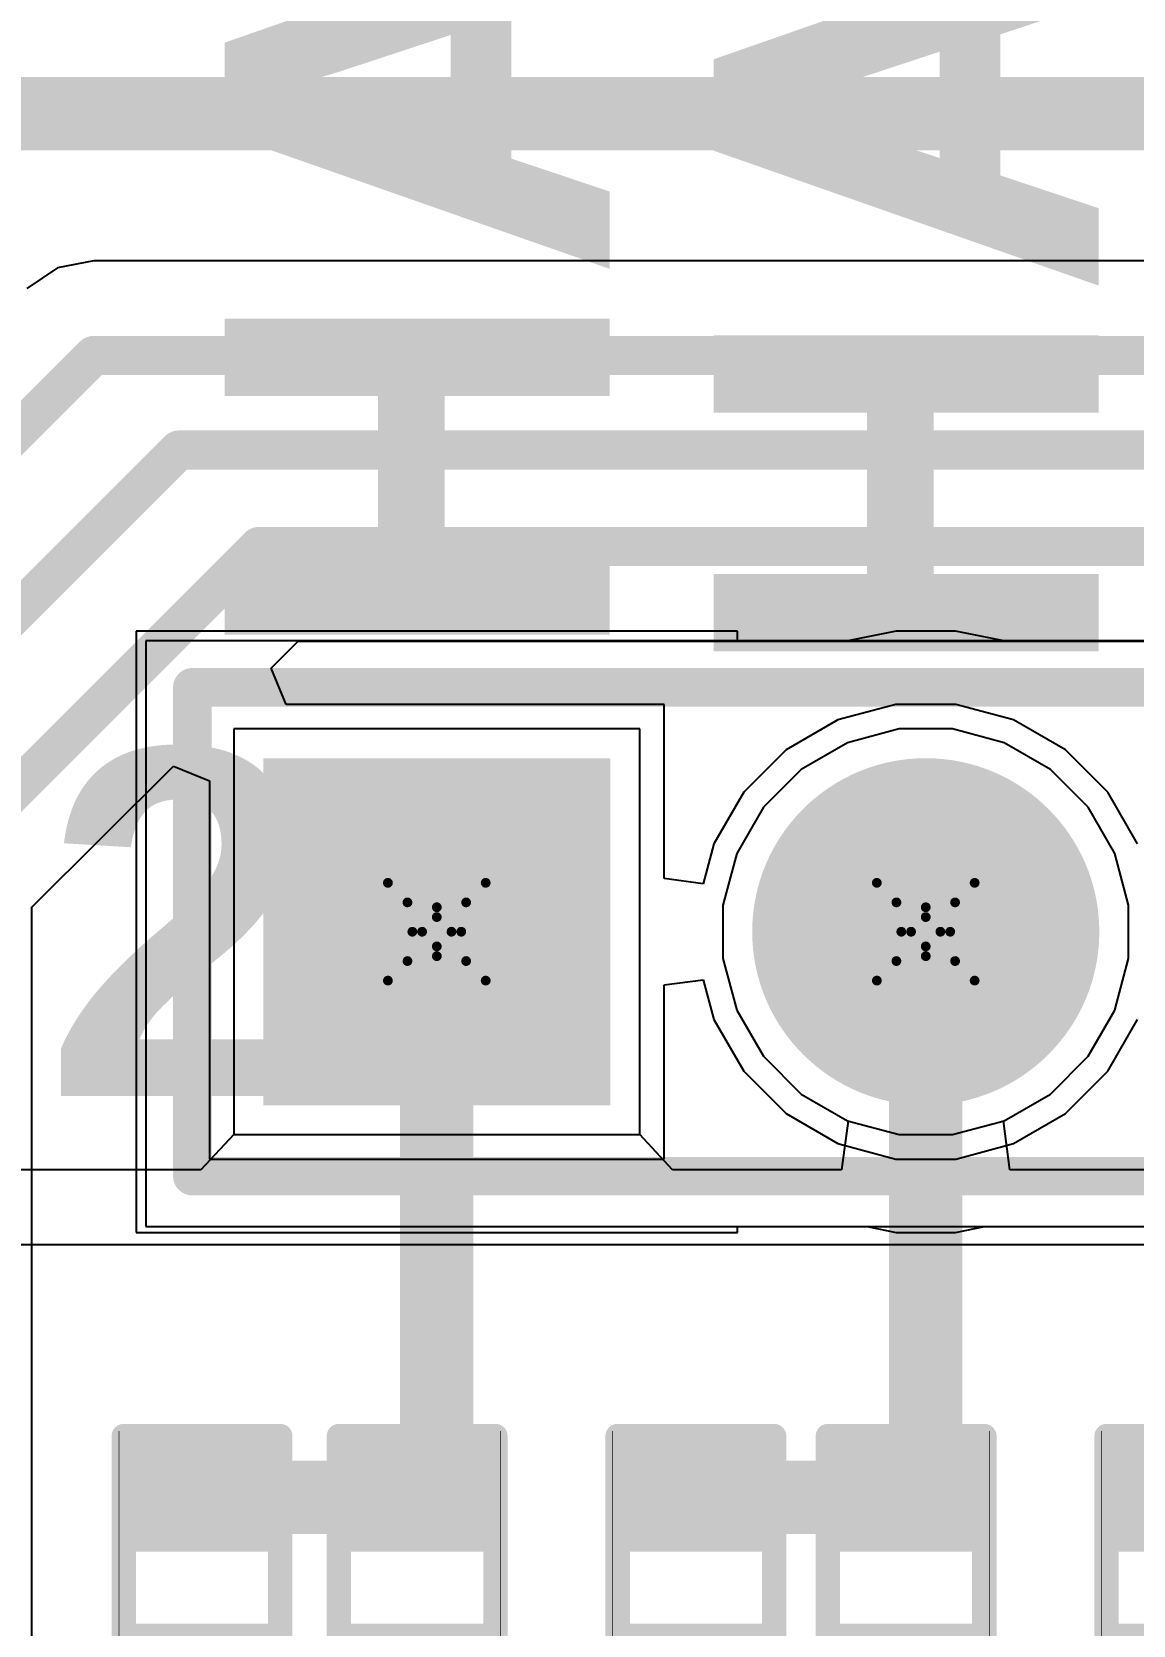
# Model space of a CAD drawing. Header units: inches. Extents: x 0 to 5379, y 0 to 5429.
# Drawn here: x 189.9 to 195.62, y 101.42 to 109.7 of the extents above; entities that cross this region are included whole.
import ezdxf

# ---------------------------------------------------------------- set-up
doc = ezdxf.new("R2010")
doc.units = ezdxf.units.IN
for name, color, linetype in [('Bottom Layer', 5, 'Continuous'), ('Bottom Solder', 6, 'Continuous'), ('Drill Drawing', 1, 'Continuous'), ('GND01', 16, 'Continuous'), ('GND02', 76, 'Continuous'), ('Multi-Layer', 9, 'Continuous'), ('Pad Holes', 156, 'Continuous'), ('PWR', 156, 'Continuous'), ('SIG 01', 90, 'Continuous'), ('Top Layer', 1, 'Continuous'), ('Top Overlay', 2, 'Continuous'), ('Top Paste', 8, 'Continuous'), ('Top Solder', 216, 'Continuous')]:
    doc.layers.add(name, color=color, linetype=linetype)
doc.styles.add('Arial_Bold', font='', dxfattribs={"height": 0.2})
doc.styles.get('Arial_Bold').set_extended_font_data('Arial', bold=True)

# ---------------------------------------------------------------- blocks, each defined once
blk = doc.blocks.new('R___0402_488')
at = {"layer": 'Top Layer'}
for points in [[(-0.6985, -0.3175), (-0.6985, 0.3175), (-0.2413, 0.3175), (-0.2413, -0.3175)], [(0.2413, -0.3175), (0.2413, 0.3175), (0.6985, 0.3175), (0.6985, -0.3175)]]:
    blk.add_hatch(color=1, dxfattribs=at).paths.add_polyline_path(points)
at = {"layer": 'Top Paste'}
for points in [[(-0.6985, -0.3175), (-0.6985, 0.3175), (-0.2413, 0.3175), (-0.2413, -0.3175)], [(0.2413, -0.3175), (0.2413, 0.3175), (0.6985, 0.3175), (0.6985, -0.3175)]]:
    blk.add_hatch(color=8, dxfattribs=at).paths.add_polyline_path(points)
at = {"layer": 'Top Solder'}
for points in [[(-0.7535, -0.3725), (-0.7535, 0.3725), (-0.1863, 0.3725), (-0.1863, -0.3725)], [(0.1863, -0.3725), (0.1863, 0.3725), (0.7535, 0.3725), (0.7535, -0.3725)]]:
    blk.add_hatch(color=216, dxfattribs=at).paths.add_polyline_path(points)
at = {"layer": 'Top Overlay'}
for points in [[(-0.7874, 0.4064, 0.127, 0.127, 0), (0.7874, 0.4064, 0.127, 0.127, 0)], [(-0.7874, 0.4064, 0.127, 0.127, 0), (-0.7874, -0.4064, 0.127, 0.127, 0)], [(0.7874, 0.4064, 0.127, 0.127, 0), (0.7874, -0.4064, 0.127, 0.127, 0)], [(-0.7874, -0.4064, 0.127, 0.127, 0), (0.7874, -0.4064, 0.127, 0.127, 0)], [(-0.8128, -0.4318, 0.00323, 0.00323, 0), (0.8128, -0.4318, 0.00323, 0.00323, 0)]]:
    blk.add_lwpolyline(points, format="xyseb", dxfattribs=at)
for points in [[(-0.8191, 0.4064, 0.0635, 0.0635, 1), (-0.7556, 0.4064, 0.0635, 0.0635, 1)], [(-0.8191, 0.4064, 0.0635, 0.0635, 1), (-0.7556, 0.4064, 0.0635, 0.0635, 1)], [(0.7556, 0.4064, 0.0635, 0.0635, 1), (0.8191, 0.4064, 0.0635, 0.0635, 1)], [(0.7556, 0.4064, 0.0635, 0.0635, 1), (0.8191, 0.4064, 0.0635, 0.0635, 1)], [(-0.8191, -0.4064, 0.0635, 0.0635, 1), (-0.7556, -0.4064, 0.0635, 0.0635, 1)], [(-0.8191, -0.4064, 0.0635, 0.0635, 1), (-0.7556, -0.4064, 0.0635, 0.0635, 1)], [(0.7556, -0.4064, 0.0635, 0.0635, 1), (0.8191, -0.4064, 0.0635, 0.0635, 1)], [(0.7556, -0.4064, 0.0635, 0.0635, 1), (0.8191, -0.4064, 0.0635, 0.0635, 1)], [(-0.8136, -0.4318, 0.00161, 0.00161, 1), (-0.812, -0.4318, 0.00161, 0.00161, 1)], [(0.812, -0.4318, 0.00161, 0.00161, 1), (0.8136, -0.4318, 0.00161, 0.00161, 1)]]:
    blk.add_lwpolyline(points, format="xyseb", close=True, dxfattribs=at)
blk = doc.blocks.new('R___0402_490')
at = {"layer": 'Top Layer'}
for points in [[(-0.6985, -0.3175), (-0.6985, 0.3175), (-0.2413, 0.3175), (-0.2413, -0.3175)], [(0.2413, -0.3175), (0.2413, 0.3175), (0.6985, 0.3175), (0.6985, -0.3175)]]:
    blk.add_hatch(color=1, dxfattribs=at).paths.add_polyline_path(points)
at = {"layer": 'Top Paste'}
for points in [[(-0.6985, -0.3175), (-0.6985, 0.3175), (-0.2413, 0.3175), (-0.2413, -0.3175)], [(0.2413, -0.3175), (0.2413, 0.3175), (0.6985, 0.3175), (0.6985, -0.3175)]]:
    blk.add_hatch(color=8, dxfattribs=at).paths.add_polyline_path(points)
at = {"layer": 'Top Solder'}
for points in [[(-0.7535, -0.3725), (-0.7535, 0.3725), (-0.1863, 0.3725), (-0.1863, -0.3725)], [(0.1863, -0.3725), (0.1863, 0.3725), (0.7535, 0.3725), (0.7535, -0.3725)]]:
    blk.add_hatch(color=216, dxfattribs=at).paths.add_polyline_path(points)
at = {"layer": 'Top Overlay'}
for points in [[(-0.7874, 0.4064, 0.127, 0.127, 0), (0.7874, 0.4064, 0.127, 0.127, 0)], [(-0.7874, 0.4064, 0.127, 0.127, 0), (-0.7874, -0.4064, 0.127, 0.127, 0)], [(0.7874, 0.4064, 0.127, 0.127, 0), (0.7874, -0.4064, 0.127, 0.127, 0)], [(-0.7874, -0.4064, 0.127, 0.127, 0), (0.7874, -0.4064, 0.127, 0.127, 0)], [(-0.8128, -0.4318, 0.00323, 0.00323, 0), (0.8128, -0.4318, 0.00323, 0.00323, 0)]]:
    blk.add_lwpolyline(points, format="xyseb", dxfattribs=at)
for points in [[(-0.8191, 0.4064, 0.0635, 0.0635, 1), (-0.7556, 0.4064, 0.0635, 0.0635, 1)], [(-0.8191, 0.4064, 0.0635, 0.0635, 1), (-0.7556, 0.4064, 0.0635, 0.0635, 1)], [(0.7556, 0.4064, 0.0635, 0.0635, 1), (0.8191, 0.4064, 0.0635, 0.0635, 1)], [(0.7556, 0.4064, 0.0635, 0.0635, 1), (0.8191, 0.4064, 0.0635, 0.0635, 1)], [(-0.8191, -0.4064, 0.0635, 0.0635, 1), (-0.7556, -0.4064, 0.0635, 0.0635, 1)], [(-0.8191, -0.4064, 0.0635, 0.0635, 1), (-0.7556, -0.4064, 0.0635, 0.0635, 1)], [(0.7556, -0.4064, 0.0635, 0.0635, 1), (0.8191, -0.4064, 0.0635, 0.0635, 1)], [(0.7556, -0.4064, 0.0635, 0.0635, 1), (0.8191, -0.4064, 0.0635, 0.0635, 1)], [(-0.8136, -0.4318, 0.00161, 0.00161, 1), (-0.812, -0.4318, 0.00161, 0.00161, 1)], [(0.812, -0.4318, 0.00161, 0.00161, 1), (0.8136, -0.4318, 0.00161, 0.00161, 1)]]:
    blk.add_lwpolyline(points, format="xyseb", close=True, dxfattribs=at)
blk = doc.blocks.new('R___0402_492')
at = {"layer": 'Top Layer'}
for points in [[(-0.6985, -0.3175), (-0.6985, 0.3175), (-0.2413, 0.3175), (-0.2413, -0.3175)], [(0.2413, -0.3175), (0.2413, 0.3175), (0.6985, 0.3175), (0.6985, -0.3175)]]:
    blk.add_hatch(color=1, dxfattribs=at).paths.add_polyline_path(points)
at = {"layer": 'Top Paste'}
for points in [[(-0.6985, -0.3175), (-0.6985, 0.3175), (-0.2413, 0.3175), (-0.2413, -0.3175)], [(0.2413, -0.3175), (0.2413, 0.3175), (0.6985, 0.3175), (0.6985, -0.3175)]]:
    blk.add_hatch(color=8, dxfattribs=at).paths.add_polyline_path(points)
at = {"layer": 'Top Solder'}
for points in [[(-0.7535, -0.3725), (-0.7535, 0.3725), (-0.1863, 0.3725), (-0.1863, -0.3725)], [(0.1863, -0.3725), (0.1863, 0.3725), (0.7535, 0.3725), (0.7535, -0.3725)]]:
    blk.add_hatch(color=216, dxfattribs=at).paths.add_polyline_path(points)
at = {"layer": 'Top Overlay'}
for points in [[(0.7874, 0.4064, 0.127, 0.127, 0), (-0.7874, 0.4064, 0.127, 0.127, 0)], [(-0.7874, -0.4064, 0.127, 0.127, 0), (-0.7874, 0.4064, 0.127, 0.127, 0)], [(0.7874, -0.4064, 0.127, 0.127, 0), (0.7874, 0.4064, 0.127, 0.127, 0)], [(0.7874, -0.4064, 0.127, 0.127, 0), (-0.7874, -0.4064, 0.127, 0.127, 0)], [(0.8128, -0.4318, 0.00323, 0.00323, 0), (-0.8128, -0.4318, 0.00323, 0.00323, 0)]]:
    blk.add_lwpolyline(points, format="xyseb", dxfattribs=at)
for points in [[(-0.8191, 0.4064, 0.0635, 0.0635, 1), (-0.7556, 0.4064, 0.0635, 0.0635, 1)], [(-0.8191, 0.4064, 0.0635, 0.0635, 1), (-0.7556, 0.4064, 0.0635, 0.0635, 1)], [(0.7556, 0.4064, 0.0635, 0.0635, 1), (0.8191, 0.4064, 0.0635, 0.0635, 1)], [(0.7556, 0.4064, 0.0635, 0.0635, 1), (0.8191, 0.4064, 0.0635, 0.0635, 1)], [(-0.8191, -0.4064, 0.0635, 0.0635, 1), (-0.7556, -0.4064, 0.0635, 0.0635, 1)], [(-0.8191, -0.4064, 0.0635, 0.0635, 1), (-0.7556, -0.4064, 0.0635, 0.0635, 1)], [(0.7556, -0.4064, 0.0635, 0.0635, 1), (0.8191, -0.4064, 0.0635, 0.0635, 1)], [(0.7556, -0.4064, 0.0635, 0.0635, 1), (0.8191, -0.4064, 0.0635, 0.0635, 1)], [(-0.8136, -0.4318, 0.00161, 0.00161, 1), (-0.812, -0.4318, 0.00161, 0.00161, 1)], [(0.812, -0.4318, 0.00161, 0.00161, 1), (0.8136, -0.4318, 0.00161, 0.00161, 1)]]:
    blk.add_lwpolyline(points, format="xyseb", close=True, dxfattribs=at)
blk = doc.blocks.new('R___0402_493')
at = {"layer": 'Top Layer'}
for points in [[(-0.6985, -0.3175), (-0.6985, 0.3175), (-0.2413, 0.3175), (-0.2413, -0.3175)], [(0.2413, -0.3175), (0.2413, 0.3175), (0.6985, 0.3175), (0.6985, -0.3175)]]:
    blk.add_hatch(color=1, dxfattribs=at).paths.add_polyline_path(points)
at = {"layer": 'Top Paste'}
for points in [[(-0.6985, -0.3175), (-0.6985, 0.3175), (-0.2413, 0.3175), (-0.2413, -0.3175)], [(0.2413, -0.3175), (0.2413, 0.3175), (0.6985, 0.3175), (0.6985, -0.3175)]]:
    blk.add_hatch(color=8, dxfattribs=at).paths.add_polyline_path(points)
at = {"layer": 'Top Solder'}
for points in [[(-0.7535, -0.3725), (-0.7535, 0.3725), (-0.1863, 0.3725), (-0.1863, -0.3725)], [(0.1863, -0.3725), (0.1863, 0.3725), (0.7535, 0.3725), (0.7535, -0.3725)]]:
    blk.add_hatch(color=216, dxfattribs=at).paths.add_polyline_path(points)
at = {"layer": 'Top Overlay'}
for points in [[(0.7874, 0.4064, 0.127, 0.127, 0), (-0.7874, 0.4064, 0.127, 0.127, 0)], [(-0.7874, -0.4064, 0.127, 0.127, 0), (-0.7874, 0.4064, 0.127, 0.127, 0)], [(0.7874, -0.4064, 0.127, 0.127, 0), (0.7874, 0.4064, 0.127, 0.127, 0)], [(0.7874, -0.4064, 0.127, 0.127, 0), (-0.7874, -0.4064, 0.127, 0.127, 0)], [(0.8128, -0.4318, 0.00323, 0.00323, 0), (-0.8128, -0.4318, 0.00323, 0.00323, 0)]]:
    blk.add_lwpolyline(points, format="xyseb", dxfattribs=at)
for points in [[(-0.8191, 0.4064, 0.0635, 0.0635, 1), (-0.7556, 0.4064, 0.0635, 0.0635, 1)], [(-0.8191, 0.4064, 0.0635, 0.0635, 1), (-0.7556, 0.4064, 0.0635, 0.0635, 1)], [(0.7556, 0.4064, 0.0635, 0.0635, 1), (0.8191, 0.4064, 0.0635, 0.0635, 1)], [(0.7556, 0.4064, 0.0635, 0.0635, 1), (0.8191, 0.4064, 0.0635, 0.0635, 1)], [(-0.8191, -0.4064, 0.0635, 0.0635, 1), (-0.7556, -0.4064, 0.0635, 0.0635, 1)], [(-0.8191, -0.4064, 0.0635, 0.0635, 1), (-0.7556, -0.4064, 0.0635, 0.0635, 1)], [(0.7556, -0.4064, 0.0635, 0.0635, 1), (0.8191, -0.4064, 0.0635, 0.0635, 1)], [(0.7556, -0.4064, 0.0635, 0.0635, 1), (0.8191, -0.4064, 0.0635, 0.0635, 1)], [(-0.8136, -0.4318, 0.00161, 0.00161, 1), (-0.812, -0.4318, 0.00161, 0.00161, 1)], [(0.812, -0.4318, 0.00161, 0.00161, 1), (0.8136, -0.4318, 0.00161, 0.00161, 1)]]:
    blk.add_lwpolyline(points, format="xyseb", close=True, dxfattribs=at)
blk = doc.blocks.new('R___0402_494')
at = {"layer": 'Top Layer'}
for points in [[(-0.6985, -0.3175), (-0.6985, 0.3175), (-0.2413, 0.3175), (-0.2413, -0.3175)], [(0.2413, -0.3175), (0.2413, 0.3175), (0.6985, 0.3175), (0.6985, -0.3175)]]:
    blk.add_hatch(color=1, dxfattribs=at).paths.add_polyline_path(points)
at = {"layer": 'Top Paste'}
for points in [[(-0.6985, -0.3175), (-0.6985, 0.3175), (-0.2413, 0.3175), (-0.2413, -0.3175)], [(0.2413, -0.3175), (0.2413, 0.3175), (0.6985, 0.3175), (0.6985, -0.3175)]]:
    blk.add_hatch(color=8, dxfattribs=at).paths.add_polyline_path(points)
at = {"layer": 'Top Solder'}
for points in [[(-0.7535, -0.3725), (-0.7535, 0.3725), (-0.1863, 0.3725), (-0.1863, -0.3725)], [(0.1863, -0.3725), (0.1863, 0.3725), (0.7535, 0.3725), (0.7535, -0.3725)]]:
    blk.add_hatch(color=216, dxfattribs=at).paths.add_polyline_path(points)
at = {"layer": 'Top Overlay'}
for points in [[(0.7874, 0.4064, 0.127, 0.127, 0), (-0.7874, 0.4064, 0.127, 0.127, 0)], [(-0.7874, -0.4064, 0.127, 0.127, 0), (-0.7874, 0.4064, 0.127, 0.127, 0)], [(0.7874, -0.4064, 0.127, 0.127, 0), (0.7874, 0.4064, 0.127, 0.127, 0)], [(0.7874, -0.4064, 0.127, 0.127, 0), (-0.7874, -0.4064, 0.127, 0.127, 0)], [(0.8128, -0.4318, 0.00323, 0.00323, 0), (-0.8128, -0.4318, 0.00323, 0.00323, 0)]]:
    blk.add_lwpolyline(points, format="xyseb", dxfattribs=at)
for points in [[(-0.8191, 0.4064, 0.0635, 0.0635, 1), (-0.7556, 0.4064, 0.0635, 0.0635, 1)], [(-0.8191, 0.4064, 0.0635, 0.0635, 1), (-0.7556, 0.4064, 0.0635, 0.0635, 1)], [(0.7556, 0.4064, 0.0635, 0.0635, 1), (0.8191, 0.4064, 0.0635, 0.0635, 1)], [(0.7556, 0.4064, 0.0635, 0.0635, 1), (0.8191, 0.4064, 0.0635, 0.0635, 1)], [(-0.8191, -0.4064, 0.0635, 0.0635, 1), (-0.7556, -0.4064, 0.0635, 0.0635, 1)], [(-0.8191, -0.4064, 0.0635, 0.0635, 1), (-0.7556, -0.4064, 0.0635, 0.0635, 1)], [(0.7556, -0.4064, 0.0635, 0.0635, 1), (0.8191, -0.4064, 0.0635, 0.0635, 1)], [(0.7556, -0.4064, 0.0635, 0.0635, 1), (0.8191, -0.4064, 0.0635, 0.0635, 1)], [(-0.8136, -0.4318, 0.00161, 0.00161, 1), (-0.812, -0.4318, 0.00161, 0.00161, 1)], [(0.812, -0.4318, 0.00161, 0.00161, 1), (0.8136, -0.4318, 0.00161, 0.00161, 1)]]:
    blk.add_lwpolyline(points, format="xyseb", close=True, dxfattribs=at)
blk = doc.blocks.new('HDR1X5__814')
at = {"layer": 'Bottom Layer'}
blk.add_hatch(color=5, dxfattribs=at).paths.add_polyline_path([(-0.8, 0.8), (0.8, 0.8), (0.8, -0.8), (-0.8, -0.8)])
h = blk.add_hatch(color=5, dxfattribs=at)
edge = h.paths.add_edge_path()
edge.add_arc((2.54, 0), 0.8, 0, 360)
at = {"layer": 'Bottom Solder'}
blk.add_hatch(color=6, dxfattribs=at).paths.add_polyline_path([(-0.9016, 0.9016), (0.9016, 0.9016), (0.9016, -0.9016), (-0.9016, -0.9016)])
h = blk.add_hatch(color=6, dxfattribs=at)
edge = h.paths.add_edge_path()
edge.add_arc((2.54, 0), 0.9016, 0, 360)
at = {"layer": 'GND01'}
blk.add_hatch(color=16, dxfattribs=at).paths.add_polyline_path([(-0.8, 0.8), (0.8, 0.8), (0.8, -0.8), (-0.8, -0.8)])
h = blk.add_hatch(color=16, dxfattribs=at)
edge = h.paths.add_edge_path()
edge.add_arc((2.54, 0), 0.8, 0, 360)
at = {"layer": 'GND02'}
blk.add_hatch(color=76, dxfattribs=at).paths.add_polyline_path([(-0.8, 0.8), (0.8, 0.8), (0.8, -0.8), (-0.8, -0.8)])
h = blk.add_hatch(color=76, dxfattribs=at)
edge = h.paths.add_edge_path()
edge.add_arc((2.54, 0), 0.8, 0, 360)
at = {"layer": 'Multi-Layer'}
blk.add_hatch(color=9, dxfattribs=at).paths.add_polyline_path([(-0.8, 0.8), (0.8, 0.8), (0.8, -0.8), (-0.8, -0.8)])
h = blk.add_hatch(color=9, dxfattribs=at)
edge = h.paths.add_edge_path()
edge.add_arc((2.54, 0), 0.8, 0, 360)
at = {"layer": 'Pad Holes'}
h = blk.add_hatch(color=7, dxfattribs=at)
edge = h.paths.add_edge_path()
edge.add_arc((0, 0), 0.475, 0, 360)
h = blk.add_hatch(color=7, dxfattribs=at)
edge = h.paths.add_edge_path()
edge.add_arc((2.54, 0), 0.475, 0, 360)
at = {"layer": 'PWR'}
blk.add_hatch(color=156, dxfattribs=at).paths.add_polyline_path([(-0.8, 0.8), (0.8, 0.8), (0.8, -0.8), (-0.8, -0.8)])
h = blk.add_hatch(color=156, dxfattribs=at)
edge = h.paths.add_edge_path()
edge.add_arc((2.54, 0), 0.8, 0, 360)
at = {"layer": 'SIG 01'}
blk.add_hatch(color=90, dxfattribs=at).paths.add_polyline_path([(-0.8, 0.8), (0.8, 0.8), (0.8, -0.8), (-0.8, -0.8)])
h = blk.add_hatch(color=90, dxfattribs=at)
edge = h.paths.add_edge_path()
edge.add_arc((2.54, 0), 0.8, 0, 360)
at = {"layer": 'Top Layer'}
blk.add_hatch(color=1, dxfattribs=at).paths.add_polyline_path([(-0.8, 0.8), (0.8, 0.8), (0.8, -0.8), (-0.8, -0.8)])
h = blk.add_hatch(color=1, dxfattribs=at)
edge = h.paths.add_edge_path()
edge.add_arc((2.54, 0), 0.8, 0, 360)
at = {"layer": 'Top Solder'}
blk.add_hatch(color=216, dxfattribs=at).paths.add_polyline_path([(-0.9016, 0.9016), (0.9016, 0.9016), (0.9016, -0.9016), (-0.9016, -0.9016)])
h = blk.add_hatch(color=216, dxfattribs=at)
edge = h.paths.add_edge_path()
edge.add_arc((2.54, 0), 0.9016, 0, 360)
at = {"layer": 'Top Overlay'}
for points in [[(-1.27, -1.27, 0.2, 0.2, 0), (-1.27, 1.27, 0.2, 0.2, 0)], [(-1.27, 1.27, 0.2, 0.2, 0), (11.43, 1.27, 0.2, 0.2, 0)], [(-1.27, -1.27, 0.2, 0.2, 0), (11.43, -1.27, 0.2, 0.2, 0)]]:
    blk.add_lwpolyline(points, format="xyseb", dxfattribs=at)
for points in [[(-1.32, 1.27, 0.1, 0.1, 1), (-1.22, 1.27, 0.1, 0.1, 1)], [(-1.32, 1.27, 0.1, 0.1, 1), (-1.22, 1.27, 0.1, 0.1, 1)], [(-1.32, -1.27, 0.1, 0.1, 1), (-1.22, -1.27, 0.1, 0.1, 1)], [(-1.32, -1.27, 0.1, 0.1, 1), (-1.22, -1.27, 0.1, 0.1, 1)]]:
    blk.add_lwpolyline(points, format="xyseb", close=True, dxfattribs=at)

msp = doc.modelspace()

# ---------------------------------------------------------------- linework, layer by layer
at = {"layer": 'Bottom Layer'}
for p, q in [((193.5695, 106.5877), (190.4455, 106.5877)), ((190.4455, 106.5877), (190.4455, 103.4637)), ((193.5695, 106.5377), (193.5695, 106.5877)), ((194.3936, 106.5877), (194.1423, 106.5377)), ((194.7013, 106.5877), (194.3936, 106.5877)), ((194.9527, 106.5377), (194.7013, 106.5877)), ((203.7336, 106.5377), (190.4955, 106.5377)), ((190.4955, 106.5377), (190.4955, 103.4937)), ((194.1423, 106.5377), (193.5695, 106.5377)), ((196.6823, 106.5377), (194.9527, 106.5377)), ((190.4955, 103.4937), (203.7336, 103.4937)), ((193.5695, 103.4637), (193.5695, 103.4937)), ((193.5695, 103.4937), (194.2424, 103.4937)), ((194.2424, 103.4937), (194.3936, 103.4637)), ((194.7013, 103.4637), (194.8525, 103.4937)), ((194.8525, 103.4937), (196.7824, 103.4937)), ((190.4455, 103.4637), (193.5695, 103.4637)), ((194.3936, 103.4637), (194.7013, 103.4637))]:
    msp.add_line(p, q, dxfattribs=at)
at = {"layer": 'Drill Drawing'}
for points in [[(191.7535, 105.2797, 0.0508, 0.0508, 0), (192.0075, 105.1527, 0.0508, 0.0508, 0)], [(191.7535, 105.2797, 0.0508, 0.0508, 0), (191.8805, 105.0257, 0.0508, 0.0508, 0)], [(192.0075, 105.1527, 0.0508, 0.0508, 0), (192.2615, 105.2797, 0.0508, 0.0508, 0)], [(192.1345, 105.0257, 0.0508, 0.0508, 0), (192.2615, 105.2797, 0.0508, 0.0508, 0)], [(194.2935, 105.2797, 0.0508, 0.0508, 0), (194.5475, 105.1527, 0.0508, 0.0508, 0)], [(194.2935, 105.2797, 0.0508, 0.0508, 0), (194.4205, 105.0257, 0.0508, 0.0508, 0)], [(194.5475, 105.1527, 0.0508, 0.0508, 0), (194.8015, 105.2797, 0.0508, 0.0508, 0)], [(194.6745, 105.0257, 0.0508, 0.0508, 0), (194.8015, 105.2797, 0.0508, 0.0508, 0)], [(191.8551, 105.1781, 0.0508, 0.0508, 0), (192.0075, 105.1019, 0.0508, 0.0508, 0)], [(191.8551, 105.1781, 0.0508, 0.0508, 0), (191.9313, 105.0257, 0.0508, 0.0508, 0)], [(192.0075, 105.1019, 0.0508, 0.0508, 0), (192.1599, 105.1781, 0.0508, 0.0508, 0)], [(192.0837, 105.0257, 0.0508, 0.0508, 0), (192.1599, 105.1781, 0.0508, 0.0508, 0)], [(194.3951, 105.1781, 0.0508, 0.0508, 0), (194.5475, 105.1019, 0.0508, 0.0508, 0)], [(194.3951, 105.1781, 0.0508, 0.0508, 0), (194.4713, 105.0257, 0.0508, 0.0508, 0)], [(194.5475, 105.1019, 0.0508, 0.0508, 0), (194.6999, 105.1781, 0.0508, 0.0508, 0)], [(194.6237, 105.0257, 0.0508, 0.0508, 0), (194.6999, 105.1781, 0.0508, 0.0508, 0)], [(191.7535, 104.7717, 0.0508, 0.0508, 0), (191.8805, 105.0257, 0.0508, 0.0508, 0)], [(191.8551, 104.8733, 0.0508, 0.0508, 0), (191.9313, 105.0257, 0.0508, 0.0508, 0)], [(191.8551, 104.8733, 0.0508, 0.0508, 0), (192.0075, 104.9495, 0.0508, 0.0508, 0)], [(192.0075, 104.9495, 0.0508, 0.0508, 0), (192.1599, 104.8733, 0.0508, 0.0508, 0)], [(192.0837, 105.0257, 0.0508, 0.0508, 0), (192.1599, 104.8733, 0.0508, 0.0508, 0)], [(192.1345, 105.0257, 0.0508, 0.0508, 0), (192.2615, 104.7717, 0.0508, 0.0508, 0)], [(194.2935, 104.7717, 0.0508, 0.0508, 0), (194.4205, 105.0257, 0.0508, 0.0508, 0)], [(194.3951, 104.8733, 0.0508, 0.0508, 0), (194.4713, 105.0257, 0.0508, 0.0508, 0)], [(194.3951, 104.8733, 0.0508, 0.0508, 0), (194.5475, 104.9495, 0.0508, 0.0508, 0)], [(194.5475, 104.9495, 0.0508, 0.0508, 0), (194.6999, 104.8733, 0.0508, 0.0508, 0)], [(194.6237, 105.0257, 0.0508, 0.0508, 0), (194.6999, 104.8733, 0.0508, 0.0508, 0)], [(194.6745, 105.0257, 0.0508, 0.0508, 0), (194.8015, 104.7717, 0.0508, 0.0508, 0)], [(191.7535, 104.7717, 0.0508, 0.0508, 0), (192.0075, 104.8987, 0.0508, 0.0508, 0)], [(192.0075, 104.8987, 0.0508, 0.0508, 0), (192.2615, 104.7717, 0.0508, 0.0508, 0)], [(194.2935, 104.7717, 0.0508, 0.0508, 0), (194.5475, 104.8987, 0.0508, 0.0508, 0)], [(194.5475, 104.8987, 0.0508, 0.0508, 0), (194.8015, 104.7717, 0.0508, 0.0508, 0)]]:
    msp.add_lwpolyline(points, format="xyseb", dxfattribs=at)
for points in [[(191.7408, 105.2797, 0.0254, 0.0254, 1), (191.7662, 105.2797, 0.0254, 0.0254, 1)], [(191.7408, 105.2797, 0.0254, 0.0254, 1), (191.7662, 105.2797, 0.0254, 0.0254, 1)], [(192.2488, 105.2797, 0.0254, 0.0254, 1), (192.2742, 105.2797, 0.0254, 0.0254, 1)], [(192.2488, 105.2797, 0.0254, 0.0254, 1), (192.2742, 105.2797, 0.0254, 0.0254, 1)], [(194.2808, 105.2797, 0.0254, 0.0254, 1), (194.3062, 105.2797, 0.0254, 0.0254, 1)], [(194.2808, 105.2797, 0.0254, 0.0254, 1), (194.3062, 105.2797, 0.0254, 0.0254, 1)], [(194.7888, 105.2797, 0.0254, 0.0254, 1), (194.8142, 105.2797, 0.0254, 0.0254, 1)], [(194.7888, 105.2797, 0.0254, 0.0254, 1), (194.8142, 105.2797, 0.0254, 0.0254, 1)], [(191.8424, 105.1781, 0.0254, 0.0254, 1), (191.8678, 105.1781, 0.0254, 0.0254, 1)], [(191.8424, 105.1781, 0.0254, 0.0254, 1), (191.8678, 105.1781, 0.0254, 0.0254, 1)], [(191.9948, 105.1527, 0.0254, 0.0254, 1), (192.0202, 105.1527, 0.0254, 0.0254, 1)], [(191.9948, 105.1527, 0.0254, 0.0254, 1), (192.0202, 105.1527, 0.0254, 0.0254, 1)], [(192.1472, 105.1781, 0.0254, 0.0254, 1), (192.1726, 105.1781, 0.0254, 0.0254, 1)], [(192.1472, 105.1781, 0.0254, 0.0254, 1), (192.1726, 105.1781, 0.0254, 0.0254, 1)], [(194.3824, 105.1781, 0.0254, 0.0254, 1), (194.4078, 105.1781, 0.0254, 0.0254, 1)], [(194.3824, 105.1781, 0.0254, 0.0254, 1), (194.4078, 105.1781, 0.0254, 0.0254, 1)], [(194.5348, 105.1527, 0.0254, 0.0254, 1), (194.5602, 105.1527, 0.0254, 0.0254, 1)], [(194.5348, 105.1527, 0.0254, 0.0254, 1), (194.5602, 105.1527, 0.0254, 0.0254, 1)], [(194.6872, 105.1781, 0.0254, 0.0254, 1), (194.7126, 105.1781, 0.0254, 0.0254, 1)], [(194.6872, 105.1781, 0.0254, 0.0254, 1), (194.7126, 105.1781, 0.0254, 0.0254, 1)], [(191.9948, 105.1019, 0.0254, 0.0254, 1), (192.0202, 105.1019, 0.0254, 0.0254, 1)], [(191.9948, 105.1019, 0.0254, 0.0254, 1), (192.0202, 105.1019, 0.0254, 0.0254, 1)], [(194.5348, 105.1019, 0.0254, 0.0254, 1), (194.5602, 105.1019, 0.0254, 0.0254, 1)], [(194.5348, 105.1019, 0.0254, 0.0254, 1), (194.5602, 105.1019, 0.0254, 0.0254, 1)], [(191.8678, 105.0257, 0.0254, 0.0254, 1), (191.8932, 105.0257, 0.0254, 0.0254, 1)], [(191.8678, 105.0257, 0.0254, 0.0254, 1), (191.8932, 105.0257, 0.0254, 0.0254, 1)], [(191.9186, 105.0257, 0.0254, 0.0254, 1), (191.944, 105.0257, 0.0254, 0.0254, 1)], [(191.9186, 105.0257, 0.0254, 0.0254, 1), (191.944, 105.0257, 0.0254, 0.0254, 1)], [(191.9948, 104.9495, 0.0254, 0.0254, 1), (192.0202, 104.9495, 0.0254, 0.0254, 1)], [(191.9948, 104.9495, 0.0254, 0.0254, 1), (192.0202, 104.9495, 0.0254, 0.0254, 1)], [(192.071, 105.0257, 0.0254, 0.0254, 1), (192.0964, 105.0257, 0.0254, 0.0254, 1)], [(192.071, 105.0257, 0.0254, 0.0254, 1), (192.0964, 105.0257, 0.0254, 0.0254, 1)], [(192.1218, 105.0257, 0.0254, 0.0254, 1), (192.1472, 105.0257, 0.0254, 0.0254, 1)], [(192.1218, 105.0257, 0.0254, 0.0254, 1), (192.1472, 105.0257, 0.0254, 0.0254, 1)], [(194.4078, 105.0257, 0.0254, 0.0254, 1), (194.4332, 105.0257, 0.0254, 0.0254, 1)], [(194.4078, 105.0257, 0.0254, 0.0254, 1), (194.4332, 105.0257, 0.0254, 0.0254, 1)], [(194.4586, 105.0257, 0.0254, 0.0254, 1), (194.484, 105.0257, 0.0254, 0.0254, 1)], [(194.4586, 105.0257, 0.0254, 0.0254, 1), (194.484, 105.0257, 0.0254, 0.0254, 1)], [(194.5348, 104.9495, 0.0254, 0.0254, 1), (194.5602, 104.9495, 0.0254, 0.0254, 1)], [(194.5348, 104.9495, 0.0254, 0.0254, 1), (194.5602, 104.9495, 0.0254, 0.0254, 1)], [(194.611, 105.0257, 0.0254, 0.0254, 1), (194.6364, 105.0257, 0.0254, 0.0254, 1)], [(194.611, 105.0257, 0.0254, 0.0254, 1), (194.6364, 105.0257, 0.0254, 0.0254, 1)], [(194.6618, 105.0257, 0.0254, 0.0254, 1), (194.6872, 105.0257, 0.0254, 0.0254, 1)], [(194.6618, 105.0257, 0.0254, 0.0254, 1), (194.6872, 105.0257, 0.0254, 0.0254, 1)], [(191.8424, 104.8733, 0.0254, 0.0254, 1), (191.8678, 104.8733, 0.0254, 0.0254, 1)], [(191.8424, 104.8733, 0.0254, 0.0254, 1), (191.8678, 104.8733, 0.0254, 0.0254, 1)], [(191.9948, 104.8987, 0.0254, 0.0254, 1), (192.0202, 104.8987, 0.0254, 0.0254, 1)], [(191.9948, 104.8987, 0.0254, 0.0254, 1), (192.0202, 104.8987, 0.0254, 0.0254, 1)], [(192.1472, 104.8733, 0.0254, 0.0254, 1), (192.1726, 104.8733, 0.0254, 0.0254, 1)], [(192.1472, 104.8733, 0.0254, 0.0254, 1), (192.1726, 104.8733, 0.0254, 0.0254, 1)], [(194.3824, 104.8733, 0.0254, 0.0254, 1), (194.4078, 104.8733, 0.0254, 0.0254, 1)], [(194.3824, 104.8733, 0.0254, 0.0254, 1), (194.4078, 104.8733, 0.0254, 0.0254, 1)], [(194.5348, 104.8987, 0.0254, 0.0254, 1), (194.5602, 104.8987, 0.0254, 0.0254, 1)], [(194.5348, 104.8987, 0.0254, 0.0254, 1), (194.5602, 104.8987, 0.0254, 0.0254, 1)], [(194.6872, 104.8733, 0.0254, 0.0254, 1), (194.7126, 104.8733, 0.0254, 0.0254, 1)], [(194.6872, 104.8733, 0.0254, 0.0254, 1), (194.7126, 104.8733, 0.0254, 0.0254, 1)], [(191.7408, 104.7717, 0.0254, 0.0254, 1), (191.7662, 104.7717, 0.0254, 0.0254, 1)], [(191.7408, 104.7717, 0.0254, 0.0254, 1), (191.7662, 104.7717, 0.0254, 0.0254, 1)], [(192.2488, 104.7717, 0.0254, 0.0254, 1), (192.2742, 104.7717, 0.0254, 0.0254, 1)], [(192.2488, 104.7717, 0.0254, 0.0254, 1), (192.2742, 104.7717, 0.0254, 0.0254, 1)], [(194.2808, 104.7717, 0.0254, 0.0254, 1), (194.3062, 104.7717, 0.0254, 0.0254, 1)], [(194.2808, 104.7717, 0.0254, 0.0254, 1), (194.3062, 104.7717, 0.0254, 0.0254, 1)], [(194.7888, 104.7717, 0.0254, 0.0254, 1), (194.8142, 104.7717, 0.0254, 0.0254, 1)], [(194.7888, 104.7717, 0.0254, 0.0254, 1), (194.8142, 104.7717, 0.0254, 0.0254, 1)]]:
    msp.add_lwpolyline(points, format="xyseb", close=True, dxfattribs=at)
at = {"layer": 'GND01'}
for p, q in [((193.0615, 106.0797), (190.9535, 106.0797)), ((190.9535, 106.0797), (190.9535, 103.9717)), ((193.0615, 103.9717), (193.0615, 106.0797)), ((194.4087, 106.0797), (194.1407, 106.0078)), ((194.6863, 106.0797), (194.4087, 106.0797)), ((194.9543, 106.0078), (194.6863, 106.0797)), ((194.1407, 106.0078), (193.9003, 105.8691)), ((195.1947, 105.8691), (194.9543, 106.0078)), ((193.9003, 105.8691), (193.7041, 105.6728)), ((195.3909, 105.6728), (195.1947, 105.8691)), ((193.7041, 105.6728), (193.5653, 105.4325)), ((195.5297, 105.4325), (195.3909, 105.6728)), ((193.5653, 105.4325), (193.4935, 105.1644)), ((195.6015, 105.1644), (195.5297, 105.4325)), ((193.4935, 105.1644), (193.4935, 104.8869)), ((195.6015, 104.8869), (195.6015, 105.1644)), ((193.4935, 104.8869), (193.5653, 104.6188)), ((195.5297, 104.6188), (195.6015, 104.8869)), ((193.5653, 104.6188), (193.7041, 104.3785)), ((195.3909, 104.3785), (195.5297, 104.6188)), ((193.7041, 104.3785), (193.9003, 104.1822)), ((195.1947, 104.1822), (195.3909, 104.3785)), ((193.9003, 104.1822), (194.1407, 104.0435)), ((194.9543, 104.0435), (195.1947, 104.1822)), ((194.1407, 104.0435), (194.4087, 103.9717)), ((194.6863, 103.9717), (194.9543, 104.0435)), ((190.9535, 103.9717), (193.0615, 103.9717)), ((194.4087, 103.9717), (194.6863, 103.9717))]:
    msp.add_line(p, q, dxfattribs=at)
at = {"layer": 'GND02'}
for p, q in [((193.0615, 106.0797), (190.9535, 106.0797)), ((190.9535, 106.0797), (190.9535, 103.9717)), ((193.0615, 103.9717), (193.0615, 106.0797)), ((194.4087, 106.0797), (194.1407, 106.0078)), ((194.6863, 106.0797), (194.4087, 106.0797)), ((194.9543, 106.0078), (194.6863, 106.0797)), ((194.1407, 106.0078), (193.9003, 105.8691)), ((195.1947, 105.8691), (194.9543, 106.0078)), ((193.9003, 105.8691), (193.7041, 105.6728)), ((195.3909, 105.6728), (195.1947, 105.8691)), ((193.7041, 105.6728), (193.5653, 105.4325)), ((195.5297, 105.4325), (195.3909, 105.6728)), ((193.5653, 105.4325), (193.4935, 105.1644)), ((195.6015, 105.1644), (195.5297, 105.4325)), ((193.4935, 105.1644), (193.4935, 104.8869)), ((195.6015, 104.8869), (195.6015, 105.1644)), ((193.4935, 104.8869), (193.5653, 104.6188)), ((195.5297, 104.6188), (195.6015, 104.8869)), ((193.5653, 104.6188), (193.7041, 104.3785)), ((195.3909, 104.3785), (195.5297, 104.6188)), ((193.7041, 104.3785), (193.9003, 104.1822)), ((195.1947, 104.1822), (195.3909, 104.3785)), ((193.9003, 104.1822), (194.1407, 104.0435)), ((194.9543, 104.0435), (195.1947, 104.1822)), ((194.1407, 104.0435), (194.4087, 103.9717)), ((194.6863, 103.9717), (194.9543, 104.0435)), ((190.9535, 103.9717), (193.0615, 103.9717)), ((194.4087, 103.9717), (194.6863, 103.9717))]:
    msp.add_line(p, q, dxfattribs=at)
at = {"layer": 'PWR'}
for p, q in [((193.0615, 106.0797), (190.9535, 106.0797)), ((190.9535, 106.0797), (190.9535, 104.0426)), ((193.0615, 104.0426), (193.0615, 106.0797)), ((194.4087, 106.0797), (194.1407, 106.0078)), ((194.6863, 106.0797), (194.4087, 106.0797)), ((194.9543, 106.0078), (194.6863, 106.0797)), ((194.1407, 106.0078), (193.9003, 105.8691)), ((195.1947, 105.8691), (194.9543, 106.0078)), ((193.9003, 105.8691), (193.7041, 105.6728)), ((195.3909, 105.6728), (195.1947, 105.8691)), ((193.7041, 105.6728), (193.5653, 105.4325)), ((195.5297, 105.4325), (195.3909, 105.6728)), ((193.5653, 105.4325), (193.4935, 105.1644)), ((195.6015, 105.1644), (195.5297, 105.4325)), ((193.4935, 105.1644), (193.4935, 104.8869)), ((195.6015, 104.8869), (195.6015, 105.1644)), ((193.4935, 104.8869), (193.5653, 104.6188)), ((195.5297, 104.6188), (195.6015, 104.8869)), ((193.5653, 104.6188), (193.7041, 104.3785)), ((195.3909, 104.3785), (195.5297, 104.6188)), ((193.7041, 104.3785), (193.9003, 104.1822)), ((195.1947, 104.1822), (195.3909, 104.3785)), ((193.9003, 104.1822), (194.1407, 104.0435)), ((194.9543, 104.0435), (195.1947, 104.1822)), ((190.9535, 104.0426), (190.9535, 103.9717)), ((193.0615, 103.9717), (193.0615, 104.0426)), ((194.144, 104.0426), (194.1106, 103.7886)), ((194.1407, 104.0435), (194.144, 104.0426)), ((194.9509, 104.0426), (194.9543, 104.0435)), ((194.9844, 103.7886), (194.9509, 104.0426)), ((190.9535, 103.9717), (190.7823, 103.7886)), ((193.2327, 103.7886), (193.0615, 103.9717)), ((190.7823, 103.7886), (187.4011, 103.7886)), ((194.1106, 103.7886), (193.2327, 103.7886)), ((196.6506, 103.7886), (194.9844, 103.7886)), ((187.4011, 103.4001), (200.5786, 103.4001))]:
    msp.add_line(p, q, dxfattribs=at)
at = {"layer": 'SIG 01'}
for p, q in [((190.0376, 108.4748), (189.878, 108.3681)), ((190.2259, 108.5122), (190.0376, 108.4748)), ((206.1962, 108.5122), (190.2259, 108.5122)), ((191.1464, 106.3944), (191.2876, 106.5355)), ((191.2876, 106.5355), (223.0523, 106.5355)), ((191.2242, 106.2067), (191.1464, 106.3944)), ((193.1885, 106.2067), (191.2242, 106.2067)), ((193.1885, 105.3019), (193.1885, 106.2067)), ((194.392, 106.2067), (194.0916, 106.1262)), ((194.703, 106.2067), (194.392, 106.2067)), ((195.0033, 106.1262), (194.703, 106.2067)), ((194.0916, 106.1262), (193.8223, 105.9707)), ((195.2726, 105.9707), (195.0033, 106.1262)), ((193.8223, 105.9707), (193.6025, 105.7508)), ((195.4925, 105.7508), (195.2726, 105.9707)), ((189.9045, 105.1525), (190.6388, 105.8867)), ((190.6388, 105.8867), (190.8265, 105.8089)), ((190.8265, 105.8089), (190.8265, 103.8447)), ((193.6025, 105.7508), (193.447, 105.4815)), ((195.648, 105.4815), (195.4925, 105.7508)), ((193.447, 105.4815), (193.3917, 105.2752)), ((193.3917, 105.2752), (193.1885, 105.3019)), ((189.9045, 100.1376), (189.9045, 105.1525)), ((193.1885, 104.7494), (193.3917, 104.7761)), ((193.1885, 103.8447), (193.1885, 104.7494)), ((193.3917, 104.7761), (193.447, 104.5698)), ((193.447, 104.5698), (193.6025, 104.3005)), ((195.4925, 104.3005), (195.648, 104.5698)), ((193.6025, 104.3005), (193.8223, 104.0806)), ((195.2726, 104.0806), (195.4925, 104.3005)), ((193.8223, 104.0806), (194.0916, 103.9251)), ((195.0033, 103.9251), (195.2726, 104.0806)), ((194.0916, 103.9251), (194.392, 103.8447)), ((194.703, 103.8447), (195.0033, 103.9251)), ((190.8265, 103.8447), (193.1885, 103.8447)), ((194.392, 103.8447), (194.703, 103.8447))]:
    msp.add_line(p, q, dxfattribs=at)
for points in [[(188.1689, 105.9632, 0.2032, 0.2032, 0), (190.2259, 108.0202, 0.2032, 0.2032, 0)], [(190.2259, 108.0202, 0.2032, 0.2032, 0), (271.655, 108.0202, 0.2032, 0.2032, 0)], [(188.7775, 105.6386, 0.2032, 0.2032, 0), (190.6676, 107.5287, 0.2032, 0.2032, 0)], [(190.6676, 107.5287, 0.2032, 0.2032, 0), (271.3147, 107.5287, 0.2032, 0.2032, 0)], [(189.4125, 105.3563, 0.2032, 0.2032, 0), (191.0838, 107.0276, 0.2032, 0.2032, 0)], [(191.0838, 107.0276, 0.2032, 0.2032, 0), (270.9651, 107.0276, 0.2032, 0.2032, 0)]]:
    msp.add_lwpolyline(points, format="xyseb", dxfattribs=at)
for points in [[(190.1751, 108.0202, 0.1016, 0.1016, 1), (190.2767, 108.0202, 0.1016, 0.1016, 1)], [(190.1751, 108.0202, 0.1016, 0.1016, 1), (190.2767, 108.0202, 0.1016, 0.1016, 1)], [(190.6168, 107.5287, 0.1016, 0.1016, 1), (190.7184, 107.5287, 0.1016, 0.1016, 1)], [(190.6168, 107.5287, 0.1016, 0.1016, 1), (190.7184, 107.5287, 0.1016, 0.1016, 1)], [(191.033, 107.0276, 0.1016, 0.1016, 1), (191.1346, 107.0276, 0.1016, 0.1016, 1)], [(191.033, 107.0276, 0.1016, 0.1016, 1), (191.1346, 107.0276, 0.1016, 0.1016, 1)]]:
    msp.add_lwpolyline(points, format="xyseb", close=True, dxfattribs=at)
at = {"layer": 'Top Layer'}
for points in [[(183.6464, 109.2761, 0.381, 0.381, 0), (203.0987, 109.2761, 0.381, 0.381, 0)], [(192.0075, 102.0875, 0.381, 0.381, 0), (192.0075, 105.0257, 0.381, 0.381, 0)], [(194.5475, 102.0875, 0.381, 0.381, 0), (194.5475, 105.0257, 0.381, 0.381, 0)], [(190.8899, 102.0875, 0.381, 0.381, 0), (192.0075, 102.0875, 0.381, 0.381, 0)], [(193.4553, 102.0875, 0.381, 0.381, 0), (194.5475, 102.0875, 0.381, 0.381, 0)]]:
    msp.add_lwpolyline(points, format="xyseb", dxfattribs=at)
for points in [[(191.9122, 105.0257, 0.1905, 0.1905, 1), (192.1027, 105.0257, 0.1905, 0.1905, 1)], [(194.4522, 105.0257, 0.1905, 0.1905, 1), (194.6427, 105.0257, 0.1905, 0.1905, 1)], [(190.7946, 102.0875, 0.1905, 0.1905, 1), (190.9851, 102.0875, 0.1905, 0.1905, 1)], [(191.9122, 102.0875, 0.1905, 0.1905, 1), (192.1027, 102.0875, 0.1905, 0.1905, 1)], [(191.9122, 102.0875, 0.1905, 0.1905, 1), (192.1027, 102.0875, 0.1905, 0.1905, 1)], [(193.36, 102.0875, 0.1905, 0.1905, 1), (193.5505, 102.0875, 0.1905, 0.1905, 1)], [(194.4522, 102.0875, 0.1905, 0.1905, 1), (194.6427, 102.0875, 0.1905, 0.1905, 1)], [(194.4522, 102.0875, 0.1905, 0.1905, 1), (194.6427, 102.0875, 0.1905, 0.1905, 1)]]:
    msp.add_lwpolyline(points, format="xyseb", close=True, dxfattribs=at)

# ---------------------------------------------------------------- block references
msp.add_blockref('HDR1X5__814', (192.0075, 105.0257))
for name, p, rotation in [('R___0402_494', (190.7879, 101.6176), 270), ('R___0402_490', (191.9055, 101.6176), 90), ('R___0402_493', (193.3533, 101.6176), 270), ('R___0402_488', (194.4455, 101.6176), 90), ('R___0402_492', (195.8933, 101.6176), 270)]:
    msp.add_blockref(name, p, dxfattribs=dict(rotation=rotation))

# ---------------------------------------------------------------- texts
at = {"layer": 'Top Overlay', "style": 'Arial_Bold'}
for s, p in [('HALL1', (192.9056, 106.3825)), ('HALL2', (195.4456, 106.2957))]:
    msp.add_text(s, height=2, rotation=90, dxfattribs=at).set_placement(p)
msp.add_text('M2', height=1.8, dxfattribs=at).set_placement((187.8742, 104.1718))

doc.saveas('drawing.dxf')
